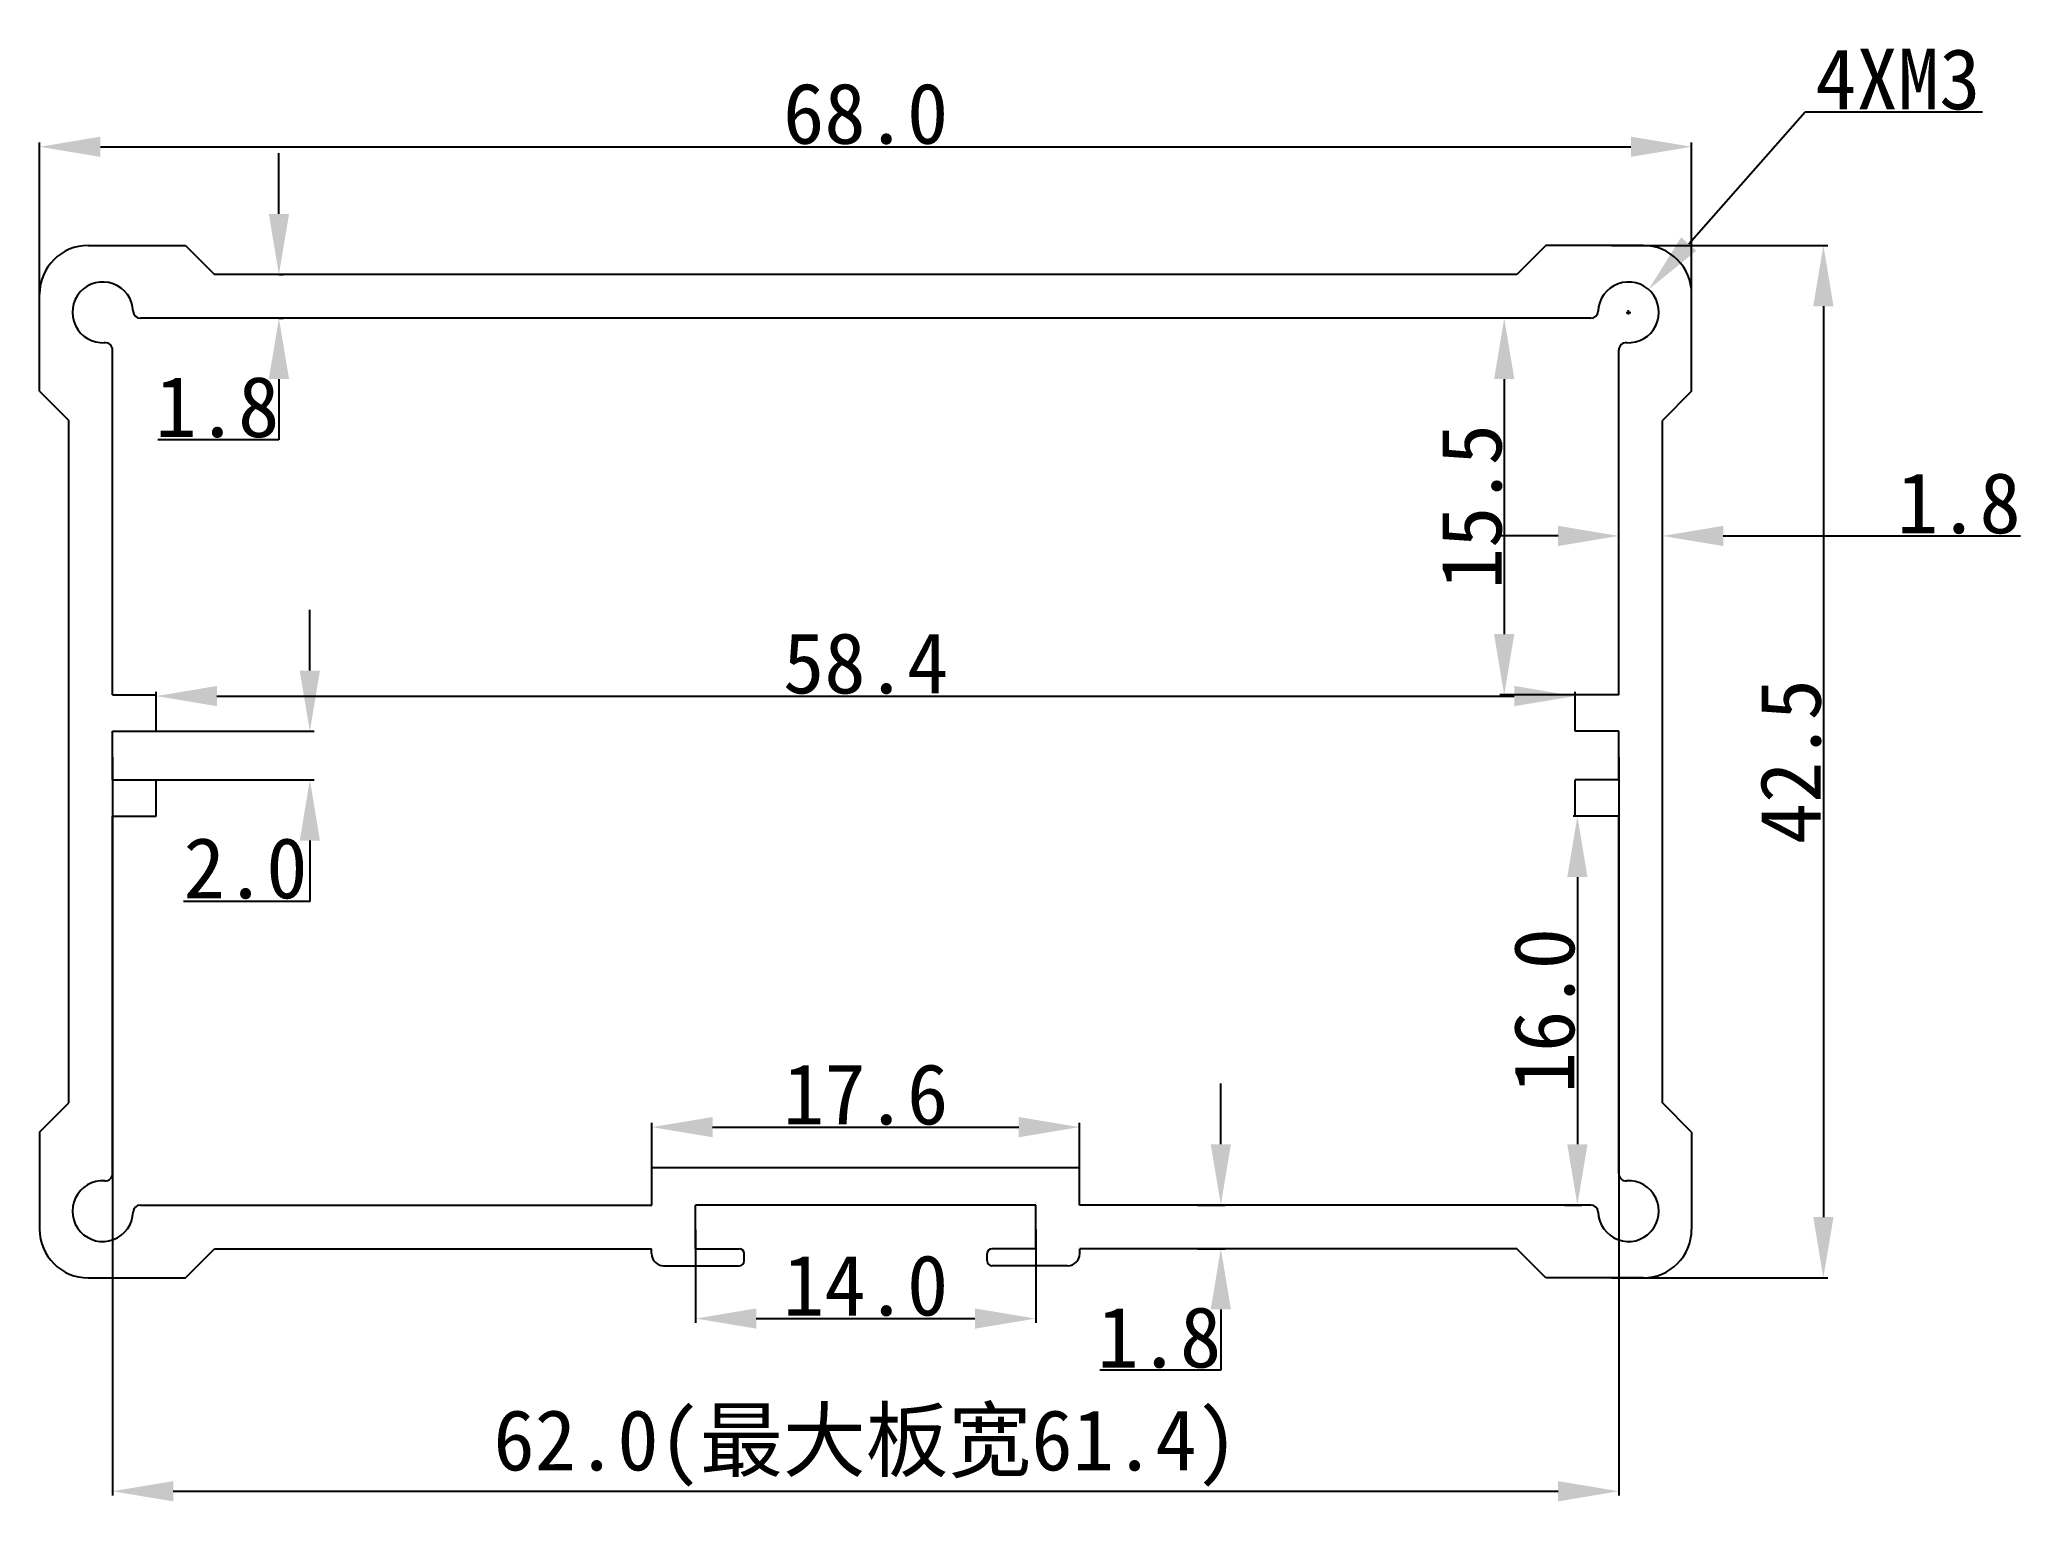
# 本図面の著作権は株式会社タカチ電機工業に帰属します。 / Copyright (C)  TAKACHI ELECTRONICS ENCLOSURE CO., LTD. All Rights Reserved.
# Model space of a CAD drawing. Header units: inches. Extents: x 37.9 to 119.5, y 6.8 to 67.
import ezdxf

# ---------------------------------------------------------------- set-up
doc = ezdxf.new("R2010")
doc.units = ezdxf.units.IN
doc.header["$MEASUREMENT"] = 0
doc.layers.get('Defpoints').update_dxf_attribs({"lineweight": 25})
doc.layers.add('1', color=30, linetype='Continuous')
doc.styles.get("Standard").update_dxf_attribs({"font": 'simhei.ttf'})
doc.dimstyles.get("Standard").update_dxf_attribs({"dimtxt": 2.5, "dimasz": 2.5, "dimexe": 0.18, "dimexo": 0.0625, "dimgap": 0.09, "dimtad": 1, "dimtoh": 1, "dimdec": 1, "dimzin": 0, "dimdsep": 46, "dimtxsty": 'Standard', "dimcen": 0.09, "dimadec": 0, "dimazin": 0, "dimtfac": 1, "dimtdec": 1, "dimtofl": 0, "dimtmove": 0, "dimatfit": 3, "dimfxl": 1, "dimtolj": 1, "dimtzin": 0, "dimarcsym": 0})

# ---------------------------------------------------------------- blocks, each defined once
blk = doc.blocks.new('*D55')
at = {"color": 0, "lineweight": -2}
for p, q in [((37.948, 55.636), (37.948, 62.736)), ((40.448, 62.556), (103.448, 62.556)), ((105.948, 54.557), (105.948, 62.736))]:
    blk.add_line(p, q, dxfattribs=at)
at = {"color": 0}
for points in [[(40.448, 62.972), (40.448, 62.139), (37.948, 62.556)], [(103.448, 62.972), (103.448, 62.139), (105.948, 62.556)]]:
    blk.add_solid(points, dxfattribs=at)
at = {"layer": 'Defpoints', "color": 0}
for p in [(105.948, 62.556), (37.948, 55.574), (105.948, 54.495)]:
    blk.add_point(p, dxfattribs=at)
at = {"color": 0, "insert": (71.948, 63.91), "char_height": 2.5, "attachment_point": 5}
blk.add_mtext('\\A1;68.0', dxfattribs=at)
blk = doc.blocks.new('*D56')
at = {"color": 0, "lineweight": -2}
for p, q in [((102.653, 58.495), (111.55, 58.495)), ((111.37, 55.995), (111.37, 18.495)), ((102.653, 15.995), (111.55, 15.995))]:
    blk.add_line(p, q, dxfattribs=at)
at = {"color": 0}
for points in [[(110.953, 55.995), (111.787, 55.995), (111.37, 58.495)], [(110.953, 18.495), (111.787, 18.495), (111.37, 15.995)]]:
    blk.add_solid(points, dxfattribs=at)
at = {"layer": 'Defpoints', "color": 0}
for p in [(102.59, 58.495), (102.59, 15.995), (111.37, 15.995)]:
    blk.add_point(p, dxfattribs=at)
at = {"color": 0, "insert": (110.03, 37.245), "char_height": 2.5, "attachment_point": 5, "rotation": 90}
blk.add_mtext('\\A1;42.5', dxfattribs=at)
blk = doc.blocks.new('*D57')
at = {"layer": '1', "color": 0, "lineweight": -2}
for p, q in [((40.948, 37.432), (40.948, 7.031)), ((102.948, 37.432), (102.948, 7.031)), ((43.448, 7.211), (100.448, 7.211))]:
    blk.add_line(p, q, dxfattribs=at)
at = {"layer": '1', "color": 0}
for points in [[(43.448, 7.628), (43.448, 6.794), (40.948, 7.211)], [(100.448, 7.628), (100.448, 6.794), (102.948, 7.211)]]:
    blk.add_solid(points, dxfattribs=at)
at = {"layer": 'Defpoints', "color": 0}
for p in [(40.948, 37.495), (102.948, 37.495), (102.948, 7.211)]:
    blk.add_point(p, dxfattribs=at)
at = {"layer": '1', "color": 0, "insert": (71.948, 8.986), "char_height": 2.5, "attachment_point": 5}
blk.add_mtext('\\A1;62.0(最大板宽61.4)', dxfattribs=at)
blk = doc.blocks.new('*D58')
at = {"color": 0, "lineweight": -2}
for p, q in [((42.748, 39.307), (42.748, 40.124)), ((101.148, 39.307), (101.148, 40.124)), ((45.248, 39.944), (98.648, 39.944))]:
    blk.add_line(p, q, dxfattribs=at)
at = {"color": 0}
for points in [[(45.248, 40.361), (45.248, 39.527), (42.748, 39.944)], [(98.648, 40.361), (98.648, 39.527), (101.148, 39.944)]]:
    blk.add_solid(points, dxfattribs=at)
at = {"layer": 'Defpoints', "color": 0}
for p in [(42.748, 39.245), (101.148, 39.944), (101.148, 39.245)]:
    blk.add_point(p, dxfattribs=at)
at = {"color": 0, "insert": (71.948, 41.284), "char_height": 2.5, "attachment_point": 5}
blk.add_mtext('\\A1;58.4', dxfattribs=at)
blk = doc.blocks.new('*D59')
at = {"color": 0, "lineweight": -2}
for p, q in [((101.631, 34.995), (101.065, 34.995)), ((101.245, 32.495), (101.245, 21.495)), ((100.73, 18.995), (101.425, 18.995))]:
    blk.add_line(p, q, dxfattribs=at)
at = {"color": 0}
for points in [[(100.828, 32.495), (101.661, 32.495), (101.245, 34.995)], [(100.828, 21.495), (101.661, 21.495), (101.245, 18.995)]]:
    blk.add_solid(points, dxfattribs=at)
at = {"layer": 'Defpoints', "color": 0}
for p in [(101.693, 34.995), (100.668, 18.995), (101.245, 18.995)]:
    blk.add_point(p, dxfattribs=at)
at = {"color": 0, "insert": (99.89, 26.995), "char_height": 2.5, "attachment_point": 5, "rotation": 90}
blk.add_mtext('\\A1;16.0', dxfattribs=at)
blk = doc.blocks.new('*D60')
at = {"color": 0, "lineweight": -2}
for p, q in [((98.426, 55.495), (98.053, 55.495)), ((98.233, 52.995), (98.233, 42.495)), ((101.985, 39.995), (98.053, 39.995))]:
    blk.add_line(p, q, dxfattribs=at)
at = {"color": 0}
for points in [[(97.816, 52.995), (98.649, 52.995), (98.233, 55.495)], [(97.816, 42.495), (98.649, 42.495), (98.233, 39.995)]]:
    blk.add_solid(points, dxfattribs=at)
at = {"layer": 'Defpoints', "color": 0}
for p in [(98.489, 55.495), (98.233, 39.995), (102.048, 39.995)]:
    blk.add_point(p, dxfattribs=at)
at = {"color": 0, "insert": (96.893, 47.745), "char_height": 2.5, "attachment_point": 5, "rotation": 90}
blk.add_mtext('\\A1;15.5', dxfattribs=at)
blk = doc.blocks.new('*D61')
at = {"color": 0, "lineweight": -2}
for p, q in [((100.448, 46.536), (97.948, 46.536)), ((102.948, 45.195), (102.948, 46.716)), ((104.748, 45.195), (104.748, 46.716)), ((107.248, 46.536), (119.479, 46.536))]:
    blk.add_line(p, q, dxfattribs=at)
at = {"color": 0}
for points in [[(100.448, 46.953), (100.448, 46.12), (102.948, 46.536)], [(107.248, 46.953), (107.248, 46.12), (104.748, 46.536)]]:
    blk.add_solid(points, dxfattribs=at)
at = {"layer": 'Defpoints', "color": 0}
for p in [(104.748, 46.536), (102.948, 45.132), (104.748, 45.132)]:
    blk.add_point(p, dxfattribs=at)
at = {"color": 0, "insert": (116.945, 47.876), "char_height": 2.5, "attachment_point": 5}
blk.add_mtext('\\A1;1.8', dxfattribs=at)
blk = doc.blocks.new('*D62')
at = {"color": 0, "lineweight": -2}
for p, q in [((47.798, 59.795), (47.798, 62.295)), ((47.796, 57.295), (47.978, 57.295)), ((47.796, 55.495), (47.978, 55.495)), ((47.798, 52.995), (47.798, 50.495)), ((47.798, 50.495), (42.82, 50.495))]:
    blk.add_line(p, q, dxfattribs=at)
at = {"color": 0}
for points in [[(47.381, 59.795), (48.215, 59.795), (47.798, 57.295)], [(47.381, 52.995), (48.215, 52.995), (47.798, 55.495)]]:
    blk.add_solid(points, dxfattribs=at)
at = {"layer": 'Defpoints', "color": 0}
for p in [(47.734, 57.295), (47.734, 55.495), (47.798, 55.495)]:
    blk.add_point(p, dxfattribs=at)
at = {"color": 0, "insert": (45.264, 51.835), "char_height": 2.5, "attachment_point": 5}
blk.add_mtext('\\A1;1.8', dxfattribs=at)
blk = doc.blocks.new('*D63')
at = {"color": 0, "lineweight": -2}
for p, q in [((63.148, 19.821), (63.148, 22.38)), ((65.648, 22.2), (78.247, 22.2)), ((80.747, 19.872), (80.747, 22.38))]:
    blk.add_line(p, q, dxfattribs=at)
at = {"color": 0}
for points in [[(65.648, 22.617), (65.648, 21.784), (63.148, 22.2)], [(78.247, 22.617), (78.247, 21.784), (80.747, 22.2)]]:
    blk.add_solid(points, dxfattribs=at)
at = {"layer": 'Defpoints', "color": 0}
for p in [(80.747, 22.2), (63.148, 19.758), (80.747, 19.809)]:
    blk.add_point(p, dxfattribs=at)
at = {"color": 0, "insert": (71.948, 23.54), "char_height": 2.5, "attachment_point": 5}
blk.add_mtext('\\A1;17.6', dxfattribs=at)
blk = doc.blocks.new('*D64')
at = {"color": 0, "lineweight": -2}
for p, q in [((64.948, 17.975), (64.948, 14.141)), ((78.947, 17.987), (78.947, 14.141)), ((67.448, 14.321), (76.447, 14.321))]:
    blk.add_line(p, q, dxfattribs=at)
at = {"color": 0}
for points in [[(67.448, 14.738), (67.448, 13.905), (64.948, 14.321)], [(76.447, 14.738), (76.447, 13.905), (78.947, 14.321)]]:
    blk.add_solid(points, dxfattribs=at)
at = {"layer": 'Defpoints', "color": 0}
for p in [(64.948, 18.037), (78.947, 18.049), (78.947, 14.321)]:
    blk.add_point(p, dxfattribs=at)
at = {"color": 0, "insert": (71.948, 15.675), "char_height": 2.5, "attachment_point": 5}
blk.add_mtext('\\A1;14.0', dxfattribs=at)
blk = doc.blocks.new('*D65')
at = {"color": 0, "lineweight": -2}
for p, q in [((86.569, 21.495), (86.569, 23.995)), ((85.606, 18.995), (86.749, 18.995)), ((85.606, 17.195), (86.749, 17.195)), ((86.569, 14.695), (86.569, 12.195)), ((86.569, 12.195), (81.591, 12.195))]:
    blk.add_line(p, q, dxfattribs=at)
at = {"color": 0}
for points in [[(86.152, 21.495), (86.986, 21.495), (86.569, 18.995)], [(86.152, 14.695), (86.986, 14.695), (86.569, 17.195)]]:
    blk.add_solid(points, dxfattribs=at)
at = {"layer": 'Defpoints', "color": 0}
for p in [(85.544, 18.995), (85.544, 17.195), (86.569, 17.195)]:
    blk.add_point(p, dxfattribs=at)
at = {"color": 0, "insert": (84.035, 13.535), "char_height": 2.5, "attachment_point": 5}
blk.add_mtext('\\A1;1.8', dxfattribs=at)
blk = doc.blocks.new('*D66')
at = {"color": 0, "lineweight": -2}
for p, q in [((110.616, 63.987), (105.827, 58.554)), ((117.918, 63.987), (110.616, 63.987)), ((103.258, 55.74), (103.438, 55.74)), ((103.348, 55.65), (103.348, 55.83))]:
    blk.add_line(p, q, dxfattribs=at)
at = {"color": 0}
blk.add_solid([(105.515, 58.829), (106.14, 58.278), (104.174, 56.678)], dxfattribs=at)
at = {"layer": 'Defpoints', "color": 0}
for p in [(104.174, 56.678), (102.521, 54.803)]:
    blk.add_point(p, dxfattribs=at)
at = {"color": 0, "insert": (114.435, 65.327), "char_height": 2.5, "attachment_point": 5}
blk.add_mtext('\\A1;{\\f@SimHei|b0|i0|c134|p49;4XM3}', dxfattribs=at)
blk = doc.blocks.new('*D67')
at = {"color": 0, "lineweight": -2}
for p, q in [((49.071, 40.995), (49.071, 43.495)), ((41.91, 38.495), (49.251, 38.495)), ((41.91, 36.495), (49.251, 36.495)), ((49.071, 33.995), (49.071, 31.495)), ((49.071, 31.495), (43.868, 31.495))]:
    blk.add_line(p, q, dxfattribs=at)
at = {"color": 0}
for points in [[(48.654, 40.995), (49.487, 40.995), (49.071, 38.495)], [(48.654, 33.995), (49.487, 33.995), (49.071, 36.495)]]:
    blk.add_solid(points, dxfattribs=at)
at = {"layer": 'Defpoints', "color": 0}
for p in [(41.848, 38.495), (41.848, 36.495), (49.071, 36.495)]:
    blk.add_point(p, dxfattribs=at)
at = {"color": 0, "insert": (46.425, 32.849), "char_height": 2.5, "attachment_point": 5}
blk.add_mtext('\\A1;2.0', dxfattribs=at)

msp = doc.modelspace()

# ---------------------------------------------------------------- linework, layer by layer
for p, q in [((39.948, 58.495), (43.948, 58.495)), ((43.948, 58.495), (45.148, 57.295)), ((99.948, 58.495), (98.748, 57.295)), ((103.948, 58.495), (99.948, 58.495)), ((98.748, 57.295), (45.148, 57.295)), ((37.948, 52.495), (37.948, 56.495)), ((105.948, 52.495), (105.948, 56.495)), ((101.799, 55.495), (42.096, 55.495)), ((40.948, 39.995), (40.948, 54.194)), ((102.948, 39.995), (102.948, 54.194)), ((37.948, 52.495), (39.148, 51.295)), ((105.948, 52.495), (104.748, 51.295)), ((39.148, 23.195), (39.148, 51.295)), ((104.748, 23.195), (104.748, 51.295)), ((40.948, 39.995), (42.748, 39.995)), ((42.748, 38.495), (42.748, 39.995)), ((102.948, 39.995), (101.148, 39.995)), ((101.148, 38.495), (101.148, 39.995)), ((40.948, 36.495), (40.948, 38.495)), ((40.948, 38.495), (42.748, 38.495)), ((102.948, 38.495), (101.148, 38.495)), ((102.948, 36.495), (102.948, 38.495)), ((40.948, 36.495), (42.748, 36.495)), ((42.748, 34.995), (42.748, 36.495)), ((102.948, 36.495), (101.148, 36.495)), ((101.148, 34.995), (101.148, 36.495)), ((40.948, 20.288), (40.948, 34.995)), ((40.948, 34.995), (42.748, 34.995)), ((102.948, 34.995), (101.148, 34.995)), ((102.948, 20.288), (102.948, 34.995)), ((37.948, 21.995), (39.148, 23.195)), ((105.948, 21.995), (104.748, 23.195)), ((37.948, 21.995), (37.948, 17.995)), ((105.948, 21.995), (105.948, 17.995)), ((63.145, 18.995), (63.15, 20.521)), ((80.745, 20.521), (63.15, 20.521)), ((80.75, 18.995), (80.745, 20.521)), ((42.097, 18.995), (63.145, 18.995)), ((64.947, 17.195), (64.949, 18.995)), ((78.947, 18.995), (64.949, 18.995)), ((78.948, 17.195), (78.947, 18.995)), ((101.799, 18.995), (80.75, 18.995)), ((43.948, 15.995), (45.148, 17.195)), ((45.148, 17.195), (63.132, 17.195)), ((63.132, 16.995), (63.132, 17.195)), ((64.947, 17.195), (66.748, 17.195)), ((78.948, 17.195), (77.148, 17.195)), ((98.748, 17.195), (80.763, 17.195)), ((80.763, 16.995), (80.763, 17.195)), ((99.948, 15.995), (98.748, 17.195)), ((63.632, 16.495), (66.748, 16.495)), ((66.948, 16.695), (66.948, 16.995)), ((76.948, 16.695), (76.948, 16.995)), ((80.263, 16.495), (77.148, 16.495)), ((39.948, 15.995), (43.948, 15.995)), ((103.948, 15.995), (99.948, 15.995))]:
    msp.add_line(p, q)
for centre, radius, start, end in [((39.948, 56.495), 2, 90, 180), ((103.948, 56.495), 2, 0, 90), ((40.547, 55.74), 1.25, 2.00905, 273.71081), ((103.348, 55.74), 1.25, 266.28919, 177.99095), ((42.096, 55.795), 0.3, 182.00905, 270), ((101.799, 55.795), 0.3, 270, 357.99095), ((40.648, 54.194), 0.3, 0, 93.71081), ((103.248, 54.194), 0.3, 86.28919, 180), ((40.547, 18.741), 1.25, 86.28919, 358.27748), ((40.648, 20.288), 0.3, 266.28919, 0), ((103.348, 18.741), 1.25, 181.72252, 93.71081), ((103.248, 20.288), 0.3, 180, 273.71081), ((42.097, 18.695), 0.3, 90, 178.27748), ((101.799, 18.695), 0.3, 1.72252, 90), ((39.948, 17.995), 2, 180, 270), ((103.948, 17.995), 2, 270, 0), ((66.748, 16.995), 0.2, 0, 90), ((77.148, 16.995), 0.2, 90, 180), ((63.632, 16.995), 0.5, 180, 270), ((66.748, 16.695), 0.2, 270, 0), ((77.148, 16.695), 0.2, 180, 270), ((80.263, 16.995), 0.5, 270, 0)]:
    msp.add_arc(centre, radius, start, end)

# ---------------------------------------------------------------- dimensions: what is measured, and where the dimension line sits
dim = msp.add_diameter_dim_2p(p1=(102.521, 54.803), p2=(104.174, 56.678), text='{\\f@SimHei|b0|i0|c134|p49;4XM3}', dimstyle='Standard')
dim.commit()
dim.dimension.update_dxf_attribs({"geometry": '*D66', "text_midpoint": (114.435, 63.987), "dimtype": 163})
for base, p1, p2, picture, middle in [((105.948, 62.556), (37.948, 55.574), (105.948, 54.495), '*D55', (71.948, 63.91)), ((101.148, 39.944), (42.748, 39.245), (101.148, 39.245), '*D58', (71.948, 41.284)), ((80.747, 22.2), (63.148, 19.758), (80.747, 19.809), '*D63', (71.948, 23.54)), ((78.947, 14.321), (64.948, 18.037), (78.947, 18.049), '*D64', (71.948, 15.675))]:
    dim = msp.add_linear_dim(base=base, p1=p1, p2=p2, dimstyle='Standard')
    dim.commit()
    dim.dimension.update_dxf_attribs({"geometry": picture, "text_midpoint": middle})
for base, p1, p2, picture, middle in [((47.798, 55.495), (47.734, 57.295), (47.734, 55.495), '*D62', (45.264, 51.835)), ((111.37, 15.995), (102.59, 58.495), (102.59, 15.995), '*D56', (110.03, 37.245)), ((98.233, 39.995), (98.489, 55.495), (102.048, 39.995), '*D60', (96.893, 47.745)), ((49.071, 36.495), (41.848, 38.495), (41.848, 36.495), '*D67', (46.425, 32.849)), ((101.245, 18.995), (101.693, 34.995), (100.668, 18.995), '*D59', (99.89, 26.995)), ((86.569, 17.195), (85.544, 18.995), (85.544, 17.195), '*D65', (84.035, 13.535))]:
    dim = msp.add_linear_dim(base=base, p1=p1, p2=p2, angle=90, dimstyle='Standard')
    dim.commit()
    dim.dimension.update_dxf_attribs({"geometry": picture, "text_midpoint": middle})
dim = msp.add_linear_dim(base=(104.748, 46.536), p1=(102.948, 45.132), p2=(104.748, 45.132), dimstyle='Standard')
dim.commit()
dim.dimension.update_dxf_attribs({"geometry": '*D61', "text_midpoint": (116.945, 46.536), "dimtype": 160})
at = {"layer": '1'}
dim = msp.add_linear_dim(base=(102.948, 7.211), p1=(40.948, 37.495), p2=(102.948, 37.495), text='<>(最大板宽61.4)', dimstyle='Standard', dxfattribs=at)
dim.commit()
dim.dimension.update_dxf_attribs({"geometry": '*D57', "text_midpoint": (71.948, 7.211), "dimtype": 160})

doc.saveas('drawing.dxf')
